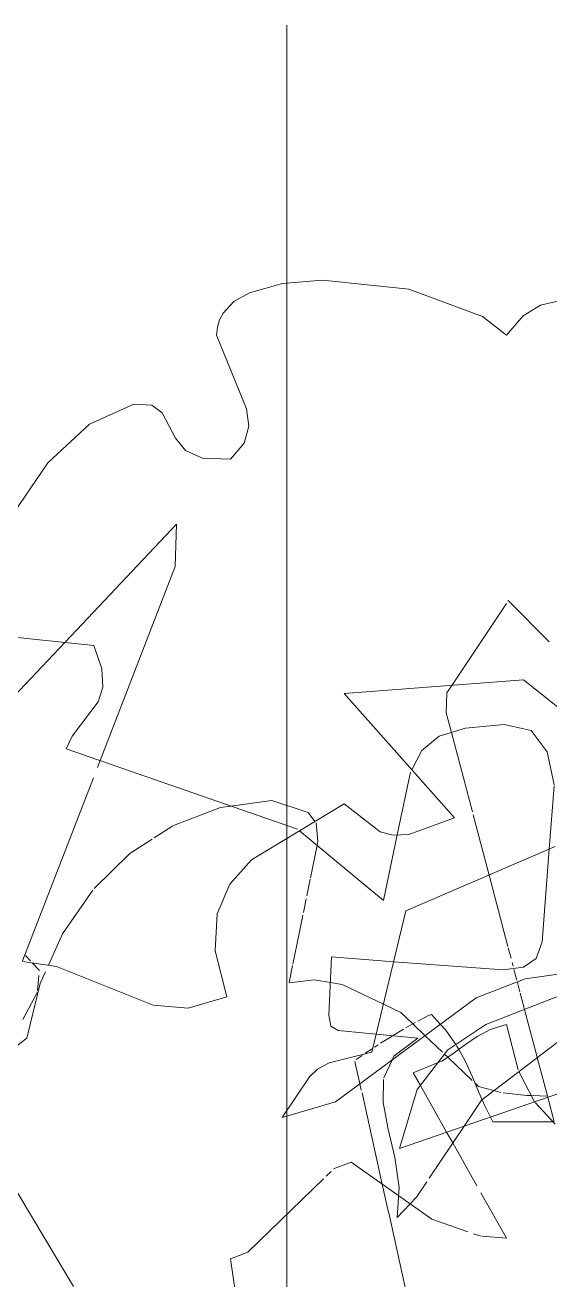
# Model space of a CAD drawing. Header units: inches. Extents: x 1275 to 2881, y -101 to 461.
# Drawn here: x 1420.63 to 1425.7, y 27.86 to 40 of the extents above; entities that cross this region are included whole.
import ezdxf

# ---------------------------------------------------------------- set-up
doc = ezdxf.new("R2010")
doc.units = ezdxf.units.IN
doc.header["$MEASUREMENT"] = 0
doc.layers.add('A-DETL-GENF-1', color=7, linetype='Continuous', lineweight=9)
doc.layers.add('A-DETL-GENF-2', color=253, linetype='Continuous', lineweight=9)

# ---------------------------------------------------------------- blocks, each defined once
blk = doc.blocks.new('magnolia 26756 - magnolia 26756-1522554-BUILDING SECTION - EAST_WEST _ PREP KITCHEN - LOOKING SOUTH')
at = {"layer": 'A-DETL-GENF-1'}
for p, q in [((1425.444, 33.667), (1423.711, 33.534)), ((1426.444, 32.867), (1425.444, 33.667)), ((1423.711, 33.534), (1424.778, 32.334)), ((1423.711, 32.467), (1422.816, 31.927)), ((1424.057, 32.198), (1423.711, 32.467)), ((1424.778, 32.334), (1424.336, 32.172)), ((1424.183, 32.165), (1424.057, 32.198)), ((1424.336, 32.172), (1424.183, 32.165)), ((1424.308, 31.432), (1425.751, 32.054)), ((1422.816, 31.927), (1422.607, 31.692)), ((1422.607, 31.692), (1422.482, 31.404)), ((1422.482, 31.404), (1422.465, 31.045)), ((1423.978, 30.067), (1424.308, 31.432)), ((1422.465, 31.045), (1422.578, 30.601)), ((1420.929, 30.896), (1420.602, 30.944)), ((1421.863, 30.519), (1420.929, 30.896)), ((1426.111, 30.867), (1425.46, 30.775)), ((1425.46, 30.775), (1424.986, 30.59)), ((1422.578, 30.601), (1422.202, 30.492)), ((1424.986, 30.59), (1423.627, 29.585)), ((1425.08, 30.333), (1426.03, 30.705)), ((1422.202, 30.492), (1421.863, 30.519)), ((1427.711, 30.334), (1424.244, 29.134)), ((1424.714, 30.089), (1425.08, 30.333)), ((1423.565, 29.963), (1423.978, 30.067)), ((1424.417, 29.705), (1424.714, 30.089)), ((1423.375, 29.829), (1423.454, 29.903)), ((1423.454, 29.903), (1423.565, 29.963)), ((1423.111, 29.434), (1423.375, 29.829)), ((1424.244, 29.134), (1424.417, 29.705)), ((1423.627, 29.585), (1423.111, 29.434))]:
    blk.add_line(p, q, dxfattribs=at)
blk = doc.blocks.new('lupin 26755 - lupin 26755-V5-BUILDING SECTION - EAST_WEST _ PREP KITCHEN - LOOKING SOUTH')
at = {"layer": 'A-DETL-GENF-2'}
for p, q in [((1422.09, 35.174), (1421.017, 34.036)), ((1422.077, 34.763), (1422.09, 35.174)), ((1421.352, 32.886), (1422.077, 34.763)), ((1421.01, 34.029), (1420.462, 33.448)), ((1421.325, 32.818), (1421.352, 32.886)), ((1420.603, 30.949), (1421.287, 32.719))]:
    blk.add_line(p, q, dxfattribs=at)
blk = doc.blocks.new('lupin 26755 - lupin 26755-V6-BUILDING SECTION - EAST_WEST _ PREP KITCHEN - LOOKING SOUTH')
at = {"layer": 'A-DETL-GENF-1'}
for p, q in [((1424.879, 29.983), (1424.818, 30.093)), ((1424.946, 29.835), (1424.879, 29.983)), ((1425.008, 29.687), (1424.946, 29.835)), ((1425.044, 29.605), (1425.008, 29.687))]:
    blk.add_line(p, q, dxfattribs=at)
at = {"layer": 'A-DETL-GENF-2'}
for p, q in [((1425.278, 34.405), (1424.75, 33.614)), ((1425.297, 34.433), (1425.293, 34.428)), ((1425.693, 34.036), (1425.297, 34.433)), ((1424.703, 33.543), (1424.696, 33.349)), ((1424.75, 33.614), (1424.703, 33.543)), ((1424.696, 33.349), (1424.747, 33.158)), ((1424.747, 33.158), (1424.95, 32.389)), ((1424.957, 32.36), (1425.111, 31.778)), ((1425.111, 31.778), (1425.293, 31.089)), ((1425.297, 31.075), (1425.323, 30.974)), ((1425.334, 30.932), (1425.344, 30.897)), ((1425.351, 30.867), (1425.379, 30.763)), ((1425.385, 30.74), (1425.409, 30.649)), ((1425.412, 30.637), (1425.454, 30.479)), ((1425.454, 30.479), (1425.575, 30.019)), ((1424.396, 30.352), (1424.305, 30.3)), ((1424.509, 30.412), (1424.421, 30.366)), ((1424.555, 30.429), (1424.511, 30.413)), ((1424.641, 30.335), (1424.555, 30.429)), ((1424.173, 30.221), (1424.063, 30.152)), ((1424.285, 30.288), (1424.179, 30.225)), ((1424.692, 30.28), (1424.641, 30.335)), ((1424.791, 30.14), (1424.692, 30.279)), ((1423.986, 30.102), (1423.914, 30.055)), ((1424.038, 30.137), (1424.003, 30.113)), ((1424.818, 30.093), (1424.797, 30.131)), ((1423.884, 30.034), (1423.828, 29.994)), ((1425.577, 30.013), (1425.678, 29.63)), ((1423.815, 29.976), (1423.863, 29.76)), ((1423.863, 29.76), (1423.876, 29.7)), ((1423.883, 29.673), (1424.079, 28.788)), ((1425.678, 29.63), (1425.741, 29.391)), ((1425.072, 29.539), (1425.044, 29.605)), ((1425.124, 29.438), (1425.072, 29.539)), ((1425.148, 29.391), (1425.124, 29.438)), ((1425.731, 29.391), (1425.148, 29.391)), ((1424.079, 28.788), (1424.14, 28.516)), ((1424.141, 28.511), (1424.761, 25.721))]:
    blk.add_line(p, q, dxfattribs=at)
blk = doc.blocks.new('magnolia 26756 - magnolia 26756-V8-BUILDING SECTION - EAST_WEST _ PREP KITCHEN - LOOKING SOUTH')
at = {"layer": 'A-DETL-GENF-1'}
for p, q in [((1423.5, 37.534), (1423.114, 37.502)), ((1424.337, 37.445), (1423.5, 37.534)), ((1422.794, 37.411), (1422.645, 37.325)), ((1423.114, 37.502), (1422.794, 37.411)), ((1425.049, 37.183), (1424.337, 37.445)), ((1422.645, 37.325), (1422.54, 37.215)), ((1425.607, 37.292), (1425.44, 37.189)), ((1425.774, 37.329), (1425.607, 37.292)), ((1422.505, 37.15), (1422.485, 37.078)), ((1422.54, 37.215), (1422.505, 37.15)), ((1425.278, 37), (1425.049, 37.183)), ((1425.44, 37.189), (1425.278, 37)), ((1422.485, 37.078), (1422.478, 37)), ((1422.478, 37), (1422.765, 36.288)), ((1421.678, 36.334), (1421.25, 36.139)), ((1421.85, 36.325), (1421.678, 36.334)), ((1421.951, 36.25), (1421.85, 36.325)), ((1422.079, 36.004), (1421.951, 36.25)), ((1422.765, 36.288), (1422.788, 36.12)), ((1421.25, 36.139), (1420.847, 35.766)), ((1422.788, 36.12), (1422.745, 35.957)), ((1422.176, 35.887), (1422.079, 36.004)), ((1422.745, 35.957), (1422.611, 35.8)), ((1422.342, 35.811), (1422.176, 35.887)), ((1422.611, 35.8), (1422.342, 35.811)), ((1420.847, 35.766), (1420.51, 35.273)), ((1424.995, 30.218), (1425.123, 30.285)), ((1425.123, 30.285), (1425.278, 30.334)), ((1425.278, 30.334), (1425.392, 29.895)), ((1424.774, 30.06), (1424.882, 30.141)), ((1424.882, 30.141), (1424.995, 30.218)), ((1424.618, 29.966), (1424.661, 29.983)), ((1424.661, 29.983), (1424.774, 30.06)), ((1424.701, 29.292), (1424.447, 29.744))]:
    blk.add_line(p, q, dxfattribs=at)
at = {"layer": 'A-DETL-GENF-2'}
for p, q in [((1424.378, 29.867), (1424.618, 29.966)), ((1424.447, 29.744), (1424.378, 29.867)), ((1425.4, 29.878), (1425.551, 29.586)), ((1425.555, 29.579), (1425.751, 29.368)), ((1424.76, 29.188), (1424.701, 29.292)), ((1424.994, 28.773), (1424.76, 29.188)), ((1423.536, 28.867), (1423.584, 28.913)), ((1423.609, 28.937), (1423.778, 29.001)), ((1423.778, 29.001), (1424.238, 28.676)), ((1422.781, 28.131), (1423.51, 28.841)), ((1424.238, 28.676), (1424.347, 28.599)), ((1425.278, 28.267), (1425.031, 28.706)), ((1424.347, 28.599), (1424.559, 28.45)), ((1424.559, 28.45), (1424.906, 28.329)), ((1424.962, 28.31), (1425.033, 28.285)), ((1425.044, 28.285), (1425.278, 28.267)), ((1422.611, 28.067), (1422.781, 28.131)), ((1422.703, 27.446), (1422.611, 28.067))]:
    blk.add_line(p, q, dxfattribs=at)
blk = doc.blocks.new('magnolia 26756 - magnolia 26756-V10-BUILDING SECTION - EAST_WEST _ PREP KITCHEN - LOOKING SOUTH')
at = {"layer": 'A-DETL-GENF-2'}
for p, q in [((1420.678, 30.949), (1420.629, 31.001)), ((1420.765, 30.857), (1420.696, 30.93)), ((1420.745, 30.663), (1420.76, 30.808)), ((1420.604, 30.381), (1420.743, 30.642)), ((1421.096, 27.801), (1420.422, 28.927))]:
    blk.add_line(p, q, dxfattribs=at)
blk = doc.blocks.new('magnolia 26756 - magnolia 26756-V11-BUILDING SECTION - EAST_WEST _ PREP KITCHEN - LOOKING SOUTH')
at = {"layer": 'A-DETL-GENF-1'}
for p, q in [((1425.01, 29.734), (1424.974, 29.768)), ((1425.158, 29.694), (1425.01, 29.734))]:
    blk.add_line(p, q, dxfattribs=at)
at = {"layer": 'A-DETL-GENF-2'}
for p, q in [((1422.514, 32.432), (1422.061, 32.259)), ((1422.616, 32.446), (1422.514, 32.432)), ((1423.01, 32.5), (1422.616, 32.446)), ((1423.361, 32.384), (1423.01, 32.5)), ((1423.428, 32.297), (1423.361, 32.384)), ((1422.054, 32.256), (1421.873, 32.139)), ((1423.456, 32.103), (1423.439, 32.283)), ((1421.856, 32.127), (1421.639, 31.986)), ((1423.385, 31.753), (1423.448, 32.065)), ((1423.448, 32.065), (1423.456, 32.103)), ((1421.639, 31.986), (1421.295, 31.648)), ((1423.349, 31.579), (1423.382, 31.739)), ((1421.281, 31.634), (1420.989, 31.211)), ((1423.316, 31.417), (1423.343, 31.55)), ((1423.275, 31.215), (1423.311, 31.39)), ((1420.989, 31.211), (1420.853, 30.907)), ((1423.214, 30.918), (1423.275, 31.215)), ((1420.824, 30.843), (1420.799, 30.788)), ((1423.178, 30.74), (1423.212, 30.905)), ((1420.773, 30.729), (1420.644, 30.201)), ((1420.799, 30.786), (1420.773, 30.729)), ((1423.421, 30.766), (1423.183, 30.735)), ((1423.577, 30.741), (1423.421, 30.766)), ((1423.69, 30.722), (1423.577, 30.741)), ((1424.09, 30.53), (1423.69, 30.722)), ((1424.258, 30.449), (1424.09, 30.53)), ((1424.374, 30.339), (1424.258, 30.449)), ((1424.493, 30.225), (1424.374, 30.339)), ((1424.662, 30.065), (1424.493, 30.225)), ((1420.644, 30.201), (1420.177, 29.845)), ((1424.712, 30.018), (1424.681, 30.047)), ((1424.949, 29.792), (1424.715, 30.015)), ((1425.225, 29.676), (1425.158, 29.694)), ((1425.477, 29.648), (1425.247, 29.674)), ((1425.52, 29.646), (1425.477, 29.648)), ((1425.676, 29.64), (1425.52, 29.646))]:
    blk.add_line(p, q, dxfattribs=at)
blk = doc.blocks.new('magnolia 26756 - magnolia 26756-V14-BUILDING SECTION - EAST_WEST _ PREP KITCHEN - LOOKING SOUTH')
at = {"layer": 'A-DETL-GENF-1'}
for p, q in [((1423.157, 39.894), (1423.157, 40)), ((1423.157, 40), (1423.157, 39.863)), ((1423.157, 39.607), (1423.157, 39.894)), ((1423.157, 39.863), (1423.157, 39.526)), ((1423.157, 37.267), (1423.157, 39.607)), ((1423.157, 39.526), (1423.157, 37)), ((1423.157, 37.445), (1423.157, 37.534)), ((1423.157, 37.534), (1423.157, 37.502)), ((1423.157, 37.502), (1423.157, 37.411)), ((1423.157, 37.183), (1423.157, 37.445)), ((1423.157, 37.411), (1423.157, 37.325)), ((1423.157, 37.315), (1423.157, 37.329)), ((1423.157, 37.329), (1423.157, 37.292)), ((1423.157, 37.325), (1423.157, 37.215)), ((1423.157, 37.266), (1423.157, 37.315)), ((1423.157, 37.292), (1423.157, 37.189)), ((1423.157, 37), (1423.157, 37.274)), ((1423.157, 37.274), (1423.157, 37.24)), ((1423.157, 37.086), (1423.157, 37.267)), ((1423.157, 37.2), (1423.157, 37.266)), ((1423.157, 37.24), (1423.157, 37.151)), ((1423.157, 37.215), (1423.157, 37.15)), ((1423.157, 36.768), (1423.157, 37.2)), ((1423.157, 37.189), (1423.157, 37)), ((1423.157, 37), (1423.157, 37.183)), ((1423.157, 37.151), (1423.157, 37)), ((1423.157, 37.15), (1423.157, 37.078)), ((1423.157, 36.742), (1423.157, 37.086)), ((1423.157, 37.078), (1423.157, 37)), ((1423.157, 37), (1423.157, 36.853)), ((1423.157, 37), (1423.157, 36.288)), ((1423.157, 36.853), (1423.157, 35.992)), ((1423.157, 36.578), (1423.157, 36.768)), ((1423.157, 36.216), (1423.157, 36.742)), ((1423.157, 35.134), (1423.157, 36.578)), ((1423.157, 36.325), (1423.157, 36.334)), ((1423.157, 36.334), (1423.157, 36.139)), ((1423.157, 36.25), (1423.157, 36.325)), ((1423.157, 36.288), (1423.157, 36.12)), ((1423.157, 36.004), (1423.157, 36.25)), ((1423.157, 35.974), (1423.157, 36.216)), ((1423.157, 36.139), (1423.157, 35.766)), ((1423.157, 36.12), (1423.157, 35.957)), ((1423.157, 35.933), (1423.157, 36.019)), ((1423.157, 36.019), (1423.157, 36.012)), ((1423.157, 36.012), (1423.157, 35.98)), ((1423.157, 35.887), (1423.157, 36.004)), ((1423.157, 35.992), (1423.157, 35.662)), ((1423.157, 35.98), (1423.157, 35.934)), ((1423.157, 35.744), (1423.157, 35.974)), ((1423.157, 35.957), (1423.157, 35.8)), ((1423.157, 35.934), (1423.157, 35.83)), ((1423.157, 35.847), (1423.157, 35.933)), ((1423.157, 35.811), (1423.157, 35.887)), ((1423.157, 34.853), (1423.157, 35.847)), ((1423.157, 35.83), (1423.157, 35.684)), ((1423.157, 35.8), (1423.157, 35.811)), ((1423.157, 35.766), (1423.157, 35.273)), ((1423.157, 34.8), (1423.157, 35.744)), ((1423.157, 35.684), (1423.157, 35.359)), ((1423.157, 35.662), (1423.157, 35.267)), ((1423.157, 35.359), (1423.157, 35.226)), ((1423.157, 35.273), (1423.157, 34.718)), ((1423.157, 35.267), (1423.157, 35.109)), ((1423.157, 35.226), (1423.157, 35.143)), ((1423.157, 35.143), (1423.157, 35.134)), ((1423.157, 35.109), (1423.157, 34.841)), ((1423.157, 33.727), (1423.157, 34.853)), ((1423.157, 34.841), (1423.157, 34.504)), ((1423.157, 34.268), (1423.157, 34.8)), ((1423.157, 34.718), (1423.157, 34.16)), ((1423.157, 34.504), (1423.157, 33.782)), ((1421.29, 34), (1418.694, 34.268)), ((1423.157, 34), (1423.157, 34.268)), ((1423.157, 34.16), (1423.157, 33.657)), ((1421.369, 33.775), (1421.29, 34)), ((1423.157, 33.775), (1423.157, 34)), ((1421.377, 33.597), (1421.369, 33.775)), ((1423.157, 33.782), (1423.157, 33.267)), ((1423.157, 33.597), (1423.157, 33.775)), ((1423.157, 33.326), (1423.157, 33.727)), ((1423.157, 33.657), (1423.157, 33.267)), ((1421.332, 33.456), (1421.377, 33.597)), ((1423.157, 33.456), (1423.157, 33.597)), ((1423.157, 33.534), (1423.157, 33.163)), ((1421.081, 33.123), (1421.332, 33.456)), ((1423.157, 33.123), (1423.157, 33.456)), ((1423.157, 33.267), (1423.157, 33.37)), ((1423.157, 33.37), (1423.157, 33.324)), ((1423.157, 33.144), (1423.157, 33.326)), ((1423.157, 33.324), (1423.157, 33.189)), ((1423.157, 33.267), (1423.157, 33.144)), ((1423.157, 33.178), (1423.157, 33.234)), ((1423.157, 33.234), (1423.157, 33.199)), ((1423.157, 33.199), (1423.157, 33.122)), ((1423.157, 33.189), (1423.157, 32.934)), ((1423.157, 32.97), (1423.157, 33.178)), ((1421.024, 33), (1421.081, 33.123)), ((1423.157, 33), (1423.157, 33.123)), ((1423.157, 33.122), (1423.157, 32.985)), ((1423.259, 32.222), (1421.024, 33)), ((1423.157, 32.258), (1423.157, 33)), ((1423.157, 32.985), (1423.157, 32.774)), ((1423.157, 32.653), (1423.157, 32.97)), ((1423.157, 32.934), (1423.157, 32.706)), ((1423.157, 32.774), (1423.157, 32.258)), ((1424.353, 32.774), (1424.224, 32.167)), ((1423.157, 32.706), (1423.157, 30.467)), ((1423.157, 32.258), (1423.157, 32.653)), ((1423.157, 32.384), (1423.157, 32.5)), ((1423.157, 32.5), (1423.157, 32.432)), ((1423.157, 32.258), (1423.157, 32.467)), ((1423.157, 32.467), (1423.157, 32.258)), ((1423.157, 32.432), (1423.157, 32.258)), ((1423.157, 32.283), (1423.157, 32.384)), ((1425.623, 31.134), (1425.693, 32.029)), ((1425.567, 30.972), (1425.623, 31.134)), ((1425.444, 30.887), (1425.567, 30.972)), ((1424.189, 30.941), (1425.247, 30.861)), ((1425.247, 30.861), (1425.444, 30.887)), ((1423.157, 30.467), (1423.157, 30.47)), ((1423.157, 30.47), (1423.157, 30.422)), ((1423.157, 30.422), (1423.157, 30.298)), ((1423.157, 30.298), (1423.157, 30.067)), ((1424.424, 30.201), (1424.02, 30.24)), ((1424.192, 30.026), (1424.424, 30.201)), ((1425.823, 30.201), (1425.039, 29.603)), ((1423.157, 30.067), (1423.157, 29.149)), ((1424.175, 29.99), (1424.192, 30.026)), ((1423.157, 29.506), (1423.157, 29.667)), ((1423.157, 29.667), (1423.157, 29.506)), ((1423.157, 28.726), (1423.157, 29.506)), ((1423.157, 29.506), (1423.157, 29.333)), ((1423.157, 29.447), (1423.157, 29.503)), ((1423.157, 29.503), (1423.157, 29.447)), ((1425.039, 29.603), (1424.869, 29.35)), ((1423.157, 29.333), (1423.157, 28.623)), ((1423.157, 29.149), (1423.157, 28.914)), ((1423.157, 28.937), (1423.157, 29.001)), ((1423.157, 29.001), (1423.157, 28.816)), ((1423.157, 28.131), (1423.157, 28.937)), ((1423.157, 28.551), (1423.157, 28.934)), ((1423.157, 28.934), (1423.157, 28.831)), ((1423.157, 28.914), (1423.157, 28.601)), ((1423.157, 28.831), (1423.157, 28.717)), ((1423.157, 28.621), (1423.157, 28.726)), ((1423.157, 28.717), (1423.157, 28.516)), ((1423.157, 28.623), (1423.157, 28.467)), ((1423.157, 28.601), (1423.157, 28.621)), ((1423.157, 28.467), (1423.157, 28.551)), ((1423.157, 28.516), (1423.157, 28.201)), ((1423.157, 28.201), (1423.157, 27.005)), ((1423.157, 28.067), (1423.157, 28.131)), ((1423.157, 27.446), (1423.157, 28.067))]:
    blk.add_line(p, q, dxfattribs=at)
at = {"layer": 'A-DETL-GENF-2'}
for p, q in [((1423.157, 32.867), (1423.157, 33.667)), ((1423.157, 33.667), (1423.157, 33.534)), ((1423.157, 33.225), (1423.157, 33.474)), ((1423.157, 33.474), (1423.157, 33.45)), ((1423.157, 33.45), (1423.157, 33.314)), ((1423.157, 33.314), (1423.157, 33.099)), ((1423.157, 33.225), (1423.157, 32.258)), ((1423.157, 33.163), (1423.157, 32.334)), ((1424.883, 33.199), (1424.628, 33.122)), ((1425.257, 33.234), (1424.883, 33.199)), ((1425.519, 33.178), (1425.257, 33.234)), ((1425.673, 32.97), (1425.519, 33.178)), ((1423.157, 33.099), (1423.157, 32.84)), ((1424.628, 33.122), (1424.461, 32.985)), ((1424.461, 32.985), (1424.365, 32.798)), ((1425.741, 32.653), (1425.673, 32.97)), ((1423.157, 32.56), (1423.157, 32.867)), ((1423.157, 32.84), (1423.157, 32.575)), ((1423.157, 32.575), (1423.157, 32.336)), ((1423.157, 32.29), (1423.157, 32.56)), ((1425.693, 32.029), (1425.74, 32.642)), ((1423.157, 32.336), (1423.157, 32.258)), ((1423.157, 32.334), (1423.157, 32.258)), ((1423.157, 32.258), (1423.157, 32.29)), ((1423.157, 32.258), (1423.157, 32.172)), ((1423.157, 32.133), (1423.157, 32.258)), ((1423.157, 32.258), (1423.157, 32.16)), ((1423.157, 32.258), (1423.157, 32.133)), ((1423.157, 32.198), (1423.157, 32.258)), ((1423.157, 32.258), (1423.157, 32.133)), ((1423.157, 32.133), (1423.157, 32.258)), ((1423.157, 32.133), (1423.157, 32.258)), ((1423.157, 32.258), (1423.157, 32.133)), ((1423.157, 32.222), (1423.157, 32.258)), ((1423.157, 32.256), (1423.157, 32.133)), ((1423.157, 32.133), (1423.157, 32.222)), ((1423.157, 32.165), (1423.157, 32.198)), ((1423.157, 32.172), (1423.157, 32.165)), ((1424.09, 31.534), (1423.279, 32.206)), ((1424.224, 32.167), (1424.09, 31.534)), ((1423.157, 32.133), (1423.157, 31.608)), ((1423.157, 32.133), (1423.157, 31.814)), ((1423.157, 32.054), (1423.157, 32.133)), ((1423.157, 31.534), (1423.157, 32.133)), ((1423.157, 32.133), (1423.157, 31.534)), ((1423.157, 31.134), (1423.157, 32.133)), ((1423.157, 32.133), (1423.157, 31.986)), ((1423.157, 32.133), (1423.157, 31.927)), ((1423.157, 30.762), (1423.157, 32.103)), ((1423.157, 31.608), (1423.157, 32.054)), ((1423.157, 31.986), (1423.157, 31.634)), ((1423.157, 31.927), (1423.157, 31.692)), ((1423.157, 31.794), (1423.157, 31.608)), ((1423.157, 31.692), (1423.157, 31.414)), ((1423.157, 31.608), (1423.157, 31.211)), ((1423.157, 31.584), (1423.157, 31.414)), ((1423.157, 31.432), (1423.157, 31.584)), ((1423.157, 31.564), (1423.157, 31.414)), ((1423.157, 31.404), (1423.157, 31.203)), ((1423.157, 31.404), (1423.157, 31.203)), ((1423.157, 31.203), (1423.157, 31.404)), ((1423.157, 31.404), (1423.157, 31.045)), ((1423.157, 31.19), (1423.157, 31.001)), ((1423.157, 31.19), (1423.157, 30.969)), ((1423.157, 30.969), (1423.157, 31.19)), ((1423.157, 31.19), (1423.157, 30.729)), ((1423.157, 30.972), (1423.157, 31.134)), ((1423.157, 31.045), (1423.157, 30.601)), ((1423.157, 30.969), (1423.157, 31.001)), ((1423.157, 30.987), (1423.157, 30.879)), ((1423.157, 30.425), (1423.157, 30.987)), ((1423.157, 30.887), (1423.157, 30.972)), ((1423.157, 30.879), (1423.157, 30.949)), ((1423.157, 30.949), (1423.157, 30.79)), ((1423.157, 30.327), (1423.157, 30.949)), ((1423.563, 30.425), (1423.589, 30.987)), ((1423.589, 30.987), (1424.189, 30.941)), ((1423.157, 30.944), (1423.157, 30.879)), ((1423.157, 30.896), (1423.157, 30.944)), ((1423.157, 30.861), (1423.157, 30.887)), ((1423.157, 30.519), (1423.157, 30.879)), ((1423.157, 30.705), (1423.157, 30.867)), ((1423.157, 30.867), (1423.157, 30.775)), ((1423.157, 30.867), (1423.157, 30.624)), ((1423.157, 30.642), (1423.157, 30.837)), ((1423.157, 30.762), (1423.157, 30.334)), ((1423.157, 30.762), (1423.157, 30.59)), ((1423.157, 30.722), (1423.157, 30.762)), ((1423.157, 30.729), (1423.157, 30.226)), ((1423.157, 30.449), (1423.157, 30.722)), ((1423.157, 30.333), (1423.157, 30.705)), ((1423.157, 30.381), (1423.157, 30.642)), ((1423.157, 30.624), (1423.157, 30.496)), ((1423.157, 30.601), (1423.157, 30.492)), ((1423.157, 30.59), (1423.157, 29.891)), ((1423.157, 30.492), (1423.157, 30.519)), ((1423.157, 30.481), (1423.157, 30.34)), ((1423.157, 29.734), (1423.157, 30.449)), ((1423.157, 30.317), (1423.157, 30.425)), ((1423.157, 29.59), (1423.157, 30.38)), ((1423.581, 30.317), (1423.563, 30.425)), ((1423.157, 30.34), (1423.157, 30.14)), ((1423.157, 30.334), (1423.157, 29.59)), ((1423.157, 30.285), (1423.157, 30.334)), ((1423.157, 30.334), (1423.157, 29.895)), ((1423.157, 30.089), (1423.157, 30.333)), ((1423.157, 30.067), (1423.157, 30.327)), ((1423.157, 30.277), (1423.157, 30.317)), ((1423.157, 30.226), (1423.157, 30.285)), ((1423.157, 30.226), (1423.157, 30.277)), ((1423.652, 30.277), (1423.581, 30.317)), ((1424.02, 30.24), (1423.652, 30.277)), ((1423.157, 30.141), (1423.157, 30.218)), ((1423.157, 30.04), (1423.157, 30.201)), ((1423.157, 30.201), (1423.157, 29.603)), ((1423.157, 30.14), (1423.157, 29.534)), ((1423.157, 30.06), (1423.157, 30.14)), ((1423.157, 29.705), (1423.157, 30.089)), ((1423.157, 29.963), (1423.157, 30.04)), ((1423.157, 29.983), (1423.157, 30.04)), ((1423.157, 29.817), (1423.157, 30.002)), ((1423.157, 29.867), (1423.157, 29.983)), ((1424.093, 29.817), (1424.175, 29.99)), ((1423.157, 29.903), (1423.157, 29.952)), ((1423.157, 29.829), (1423.157, 29.903)), ((1423.157, 29.895), (1423.157, 29.579)), ((1423.157, 29.891), (1423.157, 29.585)), ((1423.157, 29.503), (1423.157, 29.867)), ((1423.157, 29.503), (1423.157, 29.829)), ((1423.157, 29.581), (1423.157, 29.794)), ((1424.087, 29.58), (1424.092, 29.801)), ((1423.157, 29.676), (1423.157, 29.734)), ((1423.157, 29.59), (1423.157, 29.705)), ((1423.157, 29.648), (1423.157, 29.676)), ((1423.157, 29.637), (1423.157, 29.648)), ((1423.157, 29.631), (1423.157, 29.637)), ((1423.157, 29.62), (1423.157, 29.631)), ((1423.157, 29.592), (1423.157, 29.62)), ((1423.157, 29.503), (1423.157, 29.581)), ((1423.157, 29.581), (1423.157, 29.503)), ((1423.157, 29.503), (1423.157, 29.581)), ((1423.157, 29.581), (1423.157, 29.503)), ((1423.157, 29.534), (1423.157, 29.581)), ((1423.157, 29.581), (1423.157, 29.503)), ((1423.157, 29.503), (1423.157, 29.58)), ((1423.157, 29.579), (1423.157, 29.503)), ((1423.157, 29.447), (1423.157, 29.503)), ((1423.157, 29.503), (1423.157, 29.447)), ((1423.157, 29.447), (1423.157, 29.503)), ((1423.157, 29.503), (1423.157, 29.447)), ((1423.157, 29.447), (1423.157, 29.503)), ((1423.157, 29.503), (1423.157, 29.447)), ((1423.157, 29.447), (1423.157, 29.503)), ((1424.136, 29.322), (1424.087, 29.58)), ((1423.157, 29.388), (1423.157, 29.422)), ((1423.157, 29.422), (1423.157, 29.388)), ((1423.157, 29.388), (1423.157, 29.422)), ((1423.157, 29.388), (1423.157, 29.422)), ((1423.157, 29.422), (1423.157, 29.388)), ((1423.157, 29.388), (1423.157, 29.422)), ((1423.157, 29.422), (1423.157, 29.388)), ((1423.157, 28.267), (1423.157, 29.366)), ((1423.157, 29.358), (1423.157, 28.867)), ((1423.157, 29.294), (1423.157, 29.351)), ((1423.157, 29.351), (1423.157, 29.134)), ((1423.157, 29.134), (1423.157, 29.351)), ((1423.157, 29.351), (1423.157, 28.664)), ((1423.157, 29.046), (1423.157, 29.322)), ((1423.157, 29.142), (1423.157, 29.294)), ((1424.201, 29.046), (1424.136, 29.322)), ((1424.869, 29.35), (1424.531, 28.847)), ((1423.157, 28.927), (1423.157, 29.142)), ((1423.157, 28.76), (1423.157, 29.027)), ((1424.243, 28.76), (1424.201, 29.046)), ((1423.157, 28.497), (1423.157, 28.927)), ((1423.157, 28.867), (1423.157, 28.23)), ((1423.157, 28.816), (1423.157, 28.45)), ((1424.508, 28.813), (1424.408, 28.664)), ((1423.157, 28.467), (1423.157, 28.76)), ((1423.157, 28.664), (1423.157, 28.467)), ((1424.224, 28.467), (1424.243, 28.76)), ((1424.408, 28.664), (1424.224, 28.467)), ((1423.157, 27.801), (1423.157, 28.497)), ((1423.157, 28.45), (1423.157, 28.285)), ((1423.157, 28.285), (1423.157, 28.267)), ((1423.157, 28.23), (1423.157, 27.534))]:
    blk.add_line(p, q, dxfattribs=at)

msp = doc.modelspace()

# ---------------------------------------------------------------- block references
at = {"layer": 'A-DETL-GENF-1'}
for name in ['lupin 26755 - lupin 26755-V5-BUILDING SECTION - EAST_WEST _ PREP KITCHEN - LOOKING SOUTH', 'lupin 26755 - lupin 26755-V6-BUILDING SECTION - EAST_WEST _ PREP KITCHEN - LOOKING SOUTH', 'magnolia 26756 - magnolia 26756-V10-BUILDING SECTION - EAST_WEST _ PREP KITCHEN - LOOKING SOUTH', 'magnolia 26756 - magnolia 26756-1522554-BUILDING SECTION - EAST_WEST _ PREP KITCHEN - LOOKING SOUTH', 'magnolia 26756 - magnolia 26756-V11-BUILDING SECTION - EAST_WEST _ PREP KITCHEN - LOOKING SOUTH', 'magnolia 26756 - magnolia 26756-V14-BUILDING SECTION - EAST_WEST _ PREP KITCHEN - LOOKING SOUTH', 'magnolia 26756 - magnolia 26756-V8-BUILDING SECTION - EAST_WEST _ PREP KITCHEN - LOOKING SOUTH']:
    msp.add_blockref(name, (0, 0), dxfattribs=at)

doc.saveas('drawing.dxf')
